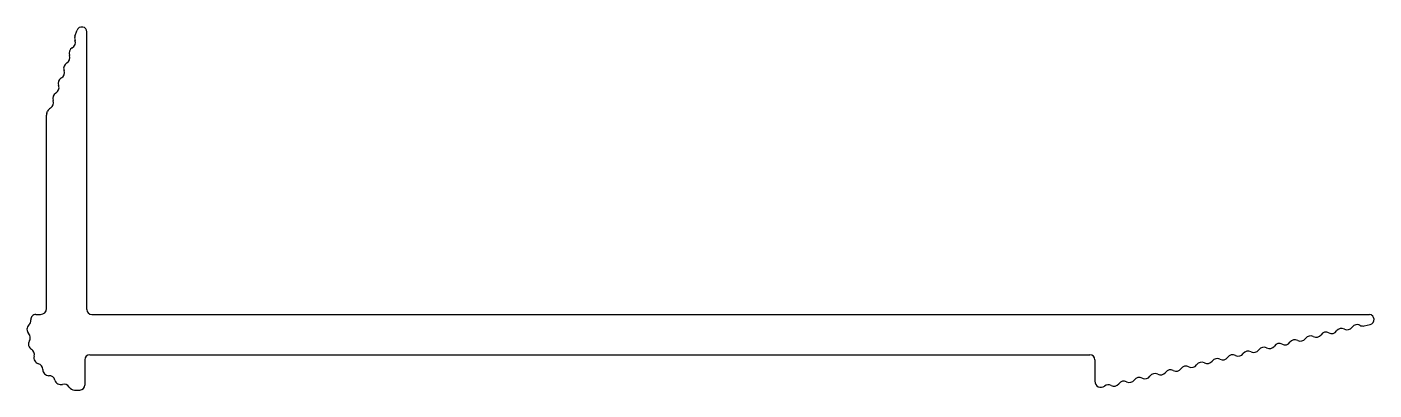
# Model space of a CAD drawing. Extents: x 2516 to 2582.8, y 875.2 to 893.2.
import ezdxf

# ---------------------------------------------------------------- set-up
doc = ezdxf.new("R2010")
doc.units = 0
doc.layers.get('0').update_dxf_attribs({"linetype": 'CONTINUOUS'})

msp = doc.modelspace()

# ---------------------------------------------------------------- linework, layer by layer
for p, q in [((2518.397, 892.743), (2518.502, 893.032)), ((2518.987, 879.189), (2518.987, 892.946)), ((2516.987, 879.239), (2516.987, 888.816)), ((2517.005, 888.919), (2517.04, 889.013)), ((2516.456, 878.939), (2516.687, 878.939)), ((2519.237, 878.939), (2582.613, 878.939)), ((2582.345, 878.375), (2582.644, 878.447)), ((2518.887, 876.689), (2518.887, 875.441)), ((2519.137, 876.939), (2568.737, 876.939)), ((2568.987, 876.689), (2568.987, 875.625)), ((2518.372, 875.191), (2518.637, 875.191))]:
    msp.add_line(p, q)
for centre, radius, start, end in [((2518.679, 892.64), 0.3, 160, 201.40962), ((2518.737, 892.946), 0.25, 0, 160), ((2518.408, 891.894), 0.3, 118.59038, 201.40962), ((2518.12, 892.421), 0.3, 298.59038, 21.40962), ((2518.136, 891.148), 0.3, 118.59038, 201.40962), ((2517.849, 891.675), 0.3, 298.59038, 21.40962), ((2517.578, 890.929), 0.3, 298.59038, 21.40962), ((2517.306, 890.183), 0.3, 298.59038, 21.40962), ((2517.865, 890.402), 0.3, 118.59038, 201.40962), ((2517.035, 889.438), 0.3, 298.59038, 21.40962), ((2517.593, 889.657), 0.3, 118.59038, 201.40962), ((2517.287, 888.816), 0.3, 160, 180), ((2517.322, 888.911), 0.3, 118.59038, 160), ((2516.456, 878.689), 0.25, 90, 185.21591), ((2516.687, 879.239), 0.3, 270, 0), ((2519.237, 879.189), 0.25, 180, 270), ((2582.586, 878.69), 0.25, 283.606, 83.606), ((2516.316, 878.198), 0.3, 132.74767, 223.6707), ((2515.908, 878.639), 0.3, 312.74767, 5.21591), ((2580.452, 877.762), 0.3, 62.19638, 145.01562), ((2580.732, 878.293), 0.3, 242.19638, 325.01562), ((2581.223, 877.949), 0.3, 62.19638, 145.01562), ((2581.503, 878.48), 0.3, 242.19638, 325.01562), ((2581.995, 878.136), 0.3, 62.19638, 145.01562), ((2582.275, 878.666), 0.3, 242.19638, 283.606), ((2516.392, 877.469), 0.3, 148.35377, 239.27669), ((2515.882, 877.784), 0.3, 328.35377, 43.6707), ((2577.646, 877.546), 0.3, 242.19638, 325.01562), ((2578.138, 877.202), 0.3, 62.19638, 145.01562), ((2578.417, 877.733), 0.3, 242.19638, 325.01562), ((2578.909, 877.389), 0.3, 62.19638, 145.01562), ((2579.189, 877.92), 0.3, 242.19638, 325.01562), ((2579.68, 877.575), 0.3, 62.19638, 145.01562), ((2579.96, 878.106), 0.3, 242.19638, 325.01562), ((2516.086, 876.953), 0.3, 343.95977, 59.27669), ((2516.662, 876.787), 0.3, 163.95977, 254.88269), ((2519.137, 876.689), 0.25, 90, 180), ((2568.737, 876.689), 0.25, 0, 90), ((2575.052, 876.455), 0.3, 62.19638, 145.01562), ((2575.332, 876.986), 0.3, 242.19638, 325.01562), ((2575.823, 876.642), 0.3, 62.19638, 145.01562), ((2576.103, 877.173), 0.3, 242.19638, 325.01562), ((2576.595, 876.829), 0.3, 62.19638, 145.01562), ((2576.875, 877.359), 0.3, 242.19638, 325.01562), ((2577.366, 877.015), 0.3, 62.19638, 145.01562), ((2516.506, 876.208), 0.3, 359.56576, 74.88269), ((2517.106, 876.204), 0.3, 179.56576, 270.48868), ((2572.246, 876.239), 0.3, 242.19638, 325.01562), ((2572.737, 875.895), 0.3, 62.19638, 145.01562), ((2573.017, 876.426), 0.3, 242.19638, 325.01562), ((2573.509, 876.082), 0.3, 62.19638, 145.01562), ((2573.789, 876.612), 0.3, 242.19638, 325.01562), ((2574.28, 876.268), 0.3, 62.19638, 145.01562), ((2574.56, 876.799), 0.3, 242.19638, 325.01562), ((2517.111, 875.604), 0.3, 15.17176, 90.48868), ((2517.69, 875.761), 0.3, 195.17176, 286.09467), ((2517.857, 875.184), 0.3, 30.77775, 106.09467), ((2518.637, 875.441), 0.25, 270, 0), ((2569.287, 875.625), 0.3, 180, 307.37901), ((2569.652, 875.148), 0.3, 62.19638, 127.37901), ((2569.931, 875.679), 0.3, 242.19638, 325.01562), ((2570.423, 875.335), 0.3, 62.19638, 145.01562), ((2570.703, 875.866), 0.3, 242.19638, 325.01562), ((2571.195, 875.522), 0.3, 62.19638, 145.01562), ((2571.474, 876.052), 0.3, 242.19638, 325.01562), ((2571.966, 875.708), 0.3, 62.19638, 145.01562), ((2518.372, 875.491), 0.3, 210.77775, 270)]:
    msp.add_arc(centre, radius, start, end)

doc.saveas('drawing.dxf')
